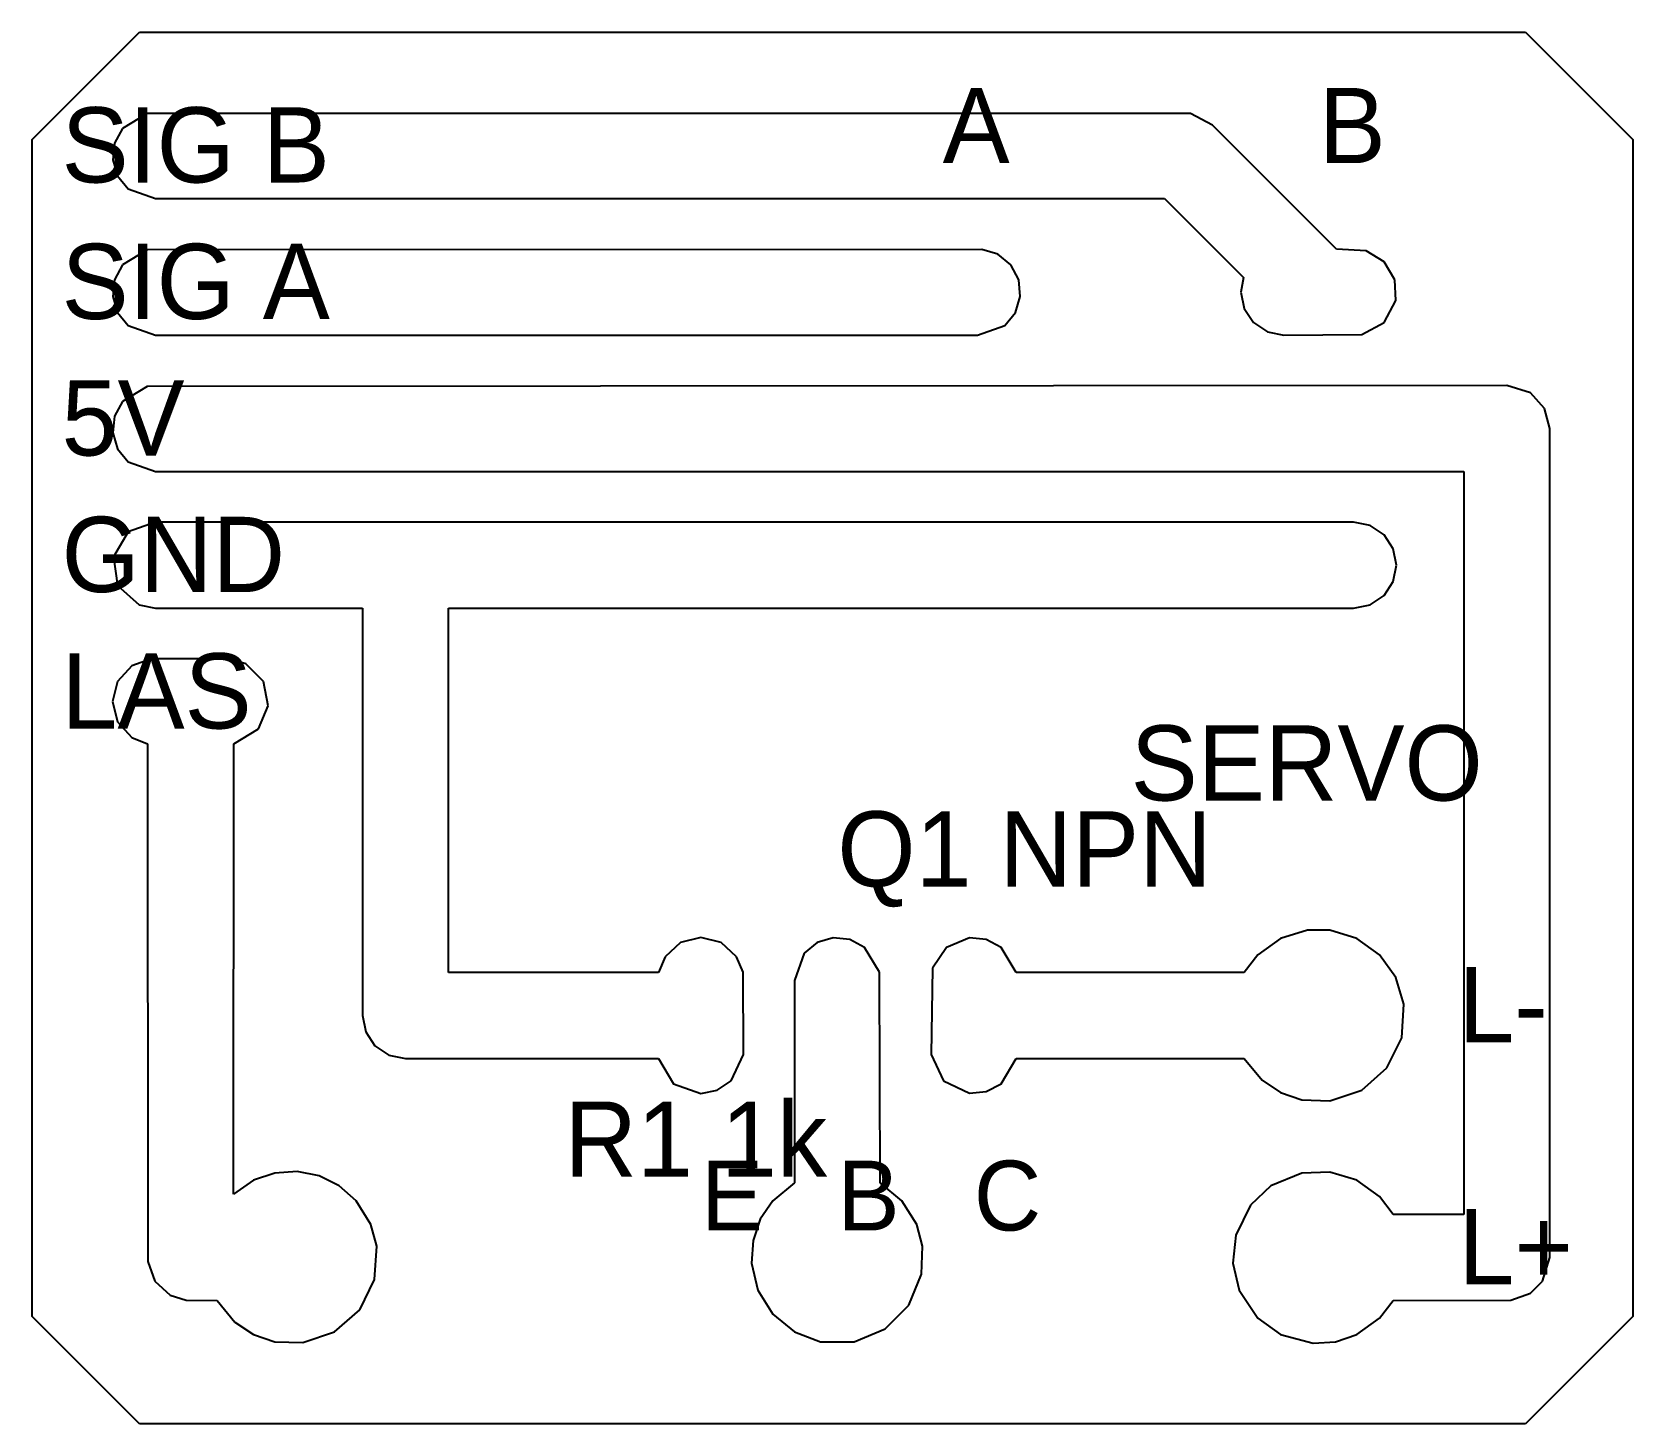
# Model space of a CAD drawing. Header units: millimetres. Extents: x 0 to 29.8, y 0 to 25.9.
import ezdxf

# ---------------------------------------------------------------- set-up
doc = ezdxf.new("R2010")
doc.units = ezdxf.units.MM
for name, color, linetype in [('ENGRAVE', 5, 'CONTINUOUS'), ('LABELS', 3, 'CONTINUOUS'), ('OUTLINE', 1, 'CONTINUOUS')]:
    doc.layers.add(name, color=color, linetype=linetype)

msp = doc.modelspace()

# ---------------------------------------------------------------- linework, layer by layer
at = {"layer": 'ENGRAVE'}
for p, q in [((2.144, 24.385), (1.682, 24.108)), ((21.566, 24.385), (2.144, 24.385)), ((21.976, 24.166), (21.566, 24.385)), ((24.281, 21.86), (21.976, 24.166)), ((1.682, 24.108), (1.534, 23.832)), ((1.534, 23.832), (1.504, 23.522)), ((1.504, 23.522), (1.594, 23.223)), ((1.594, 23.223), (1.792, 22.982)), ((1.792, 22.982), (2.3, 22.8)), ((2.3, 22.8), (21.079, 22.8)), ((21.079, 22.8), (22.548, 21.33)), ((2.144, 21.845), (1.682, 21.568)), ((17.678, 21.856), (2.144, 21.845)), ((17.977, 21.766), (17.678, 21.856)), ((18.218, 21.568), (17.977, 21.766)), ((24.832, 21.826), (24.281, 21.86)), ((25.166, 21.626), (24.832, 21.826)), ((1.682, 21.568), (1.534, 21.292)), ((18.366, 21.292), (18.218, 21.568)), ((25.366, 21.292), (25.166, 21.626)), ((1.534, 21.292), (1.504, 20.982)), ((18.396, 20.982), (18.366, 21.292)), ((22.548, 21.33), (22.5, 21.06)), ((25.385, 20.904), (25.366, 21.292)), ((1.504, 20.982), (1.594, 20.683)), ((18.306, 20.683), (18.396, 20.982)), ((22.5, 21.06), (22.561, 20.754)), ((25.166, 20.494), (25.385, 20.904)), ((1.594, 20.683), (1.792, 20.442)), ((18.108, 20.442), (18.306, 20.683)), ((22.561, 20.754), (22.734, 20.494)), ((1.792, 20.442), (2.3, 20.26)), ((17.6, 20.26), (18.108, 20.442)), ((22.734, 20.494), (22.994, 20.321)), ((22.994, 20.321), (23.3, 20.26)), ((23.3, 20.26), (24.756, 20.275)), ((24.756, 20.275), (25.166, 20.494)), ((2.3, 20.26), (17.6, 20.26)), ((2.144, 19.305), (1.682, 19.028)), ((27.45, 19.32), (2.144, 19.305)), ((27.894, 19.185), (27.45, 19.32)), ((28.156, 18.897), (27.894, 19.185)), ((1.682, 19.028), (1.534, 18.752)), ((28.25, 18.52), (28.156, 18.897)), ((1.534, 18.752), (1.504, 18.442)), ((28.25, 3.1), (28.25, 18.52)), ((1.504, 18.442), (1.594, 18.143)), ((1.594, 18.143), (1.792, 17.902)), ((1.792, 17.902), (2.3, 17.72)), ((2.3, 17.72), (26.65, 17.72)), ((26.65, 17.72), (26.65, 3.9)), ((2.3, 16.78), (1.792, 16.598)), ((24.6, 16.78), (2.3, 16.78)), ((24.906, 16.719), (24.6, 16.78)), ((25.166, 16.546), (24.906, 16.719)), ((1.792, 16.598), (1.515, 16.136)), ((25.339, 16.286), (25.166, 16.546)), ((1.515, 16.136), (1.594, 15.603)), ((25.4, 15.98), (25.339, 16.286)), ((25.339, 15.674), (25.4, 15.98)), ((1.594, 15.603), (1.994, 15.241)), ((25.166, 15.414), (25.339, 15.674)), ((1.994, 15.241), (2.3, 15.18)), ((24.6, 15.18), (24.906, 15.241)), ((24.906, 15.241), (25.166, 15.414)), ((2.3, 15.18), (6.15, 15.18)), ((6.15, 15.18), (6.15, 7.6)), ((7.75, 8.4), (7.75, 15.18)), ((7.75, 15.18), (24.6, 15.18)), ((1.856, 14.105), (1.594, 13.817)), ((2.222, 14.236), (1.856, 14.105)), ((3.678, 14.236), (2.222, 14.236)), ((3.977, 14.146), (3.678, 14.236)), ((4.306, 13.817), (3.977, 14.146)), ((1.594, 13.817), (1.5, 13.44)), ((4.396, 13.362), (4.306, 13.817)), ((1.5, 13.44), (1.594, 13.063)), ((4.218, 12.932), (4.396, 13.362)), ((1.594, 13.063), (1.856, 12.775)), ((3.756, 12.655), (4.218, 12.932)), ((1.856, 12.775), (2.15, 12.654)), ((2.15, 12.654), (2.154, 3.022)), ((3.75, 4.279), (3.756, 12.655)), ((12.073, 8.956), (11.785, 8.694)), ((12.45, 9.05), (12.073, 8.956)), ((12.827, 8.956), (12.45, 9.05)), ((13.115, 8.694), (12.827, 8.956)), ((14.613, 8.956), (14.372, 8.758)), ((14.912, 9.046), (14.613, 8.956)), ((15.222, 9.016), (14.912, 9.046)), ((15.498, 8.868), (15.222, 9.016)), ((17.452, 9.046), (17.022, 8.868)), ((17.762, 9.016), (17.452, 9.046)), ((18.038, 8.868), (17.762, 9.016)), ((23.242, 9.035), (22.819, 8.731)), ((23.741, 9.186), (23.242, 9.035)), ((24.159, 9.186), (23.741, 9.186)), ((24.658, 9.035), (24.159, 9.186)), ((25.081, 8.731), (24.658, 9.035)), ((11.785, 8.694), (11.664, 8.4)), ((13.235, 8.406), (13.115, 8.694)), ((14.372, 8.758), (14.19, 8.25)), ((15.775, 8.406), (15.498, 8.868)), ((17.022, 8.868), (16.764, 8.482)), ((18.316, 8.4), (18.038, 8.868)), ((22.819, 8.731), (22.564, 8.4)), ((25.385, 8.308), (25.081, 8.731)), ((11.664, 8.4), (7.75, 8.4)), ((13.246, 6.872), (13.235, 8.406)), ((15.79, 4.486), (15.775, 8.406)), ((16.764, 8.482), (16.734, 6.872)), ((22.564, 8.4), (18.316, 8.4)), ((14.19, 8.25), (14.19, 4.486)), ((25.536, 7.809), (25.385, 8.308)), ((25.495, 7.186), (25.536, 7.809)), ((6.15, 7.6), (6.211, 7.294)), ((6.211, 7.294), (6.384, 7.034)), ((25.219, 6.626), (25.495, 7.186)), ((6.384, 7.034), (6.644, 6.861)), ((6.644, 6.861), (6.95, 6.8)), ((13.016, 6.384), (13.246, 6.872)), ((16.734, 6.872), (16.964, 6.384)), ((6.95, 6.8), (11.664, 6.8)), ((11.664, 6.8), (11.942, 6.332)), ((18.038, 6.332), (18.316, 6.8)), ((18.316, 6.8), (22.564, 6.8)), ((22.564, 6.8), (22.895, 6.397)), ((24.75, 6.214), (25.219, 6.626)), ((11.942, 6.332), (12.45, 6.15)), ((12.756, 6.211), (13.016, 6.384)), ((16.964, 6.384), (17.452, 6.154)), ((17.762, 6.184), (18.038, 6.332)), ((22.895, 6.397), (23.242, 6.165)), ((12.45, 6.15), (12.756, 6.211)), ((17.452, 6.154), (17.762, 6.184)), ((23.242, 6.165), (23.638, 6.031)), ((23.638, 6.031), (24.159, 6.014)), ((24.159, 6.014), (24.75, 6.214)), ((4.122, 4.535), (3.75, 4.279)), ((4.518, 4.669), (4.122, 4.535)), ((4.935, 4.697), (4.518, 4.669)), ((5.344, 4.615), (4.935, 4.697)), ((5.719, 4.43), (5.344, 4.615)), ((14.19, 4.486), (13.787, 4.155)), ((16.193, 4.155), (15.79, 4.486)), ((23.638, 4.669), (23.061, 4.43)), ((24.159, 4.686), (23.638, 4.669)), ((24.658, 4.535), (24.159, 4.686)), ((25.081, 4.231), (24.658, 4.535)), ((6.033, 4.155), (5.719, 4.43)), ((23.061, 4.43), (22.681, 4.074)), ((25.336, 3.9), (25.081, 4.231)), ((6.308, 3.712), (6.033, 4.155)), ((13.787, 4.155), (13.555, 3.808)), ((16.468, 3.712), (16.193, 4.155)), ((22.681, 4.074), (22.405, 3.514)), ((26.65, 3.9), (25.336, 3.9)), ((6.416, 3.309), (6.308, 3.712)), ((13.555, 3.808), (13.421, 3.412)), ((16.576, 3.309), (16.468, 3.712)), ((6.375, 2.686), (6.416, 3.309)), ((13.421, 3.412), (13.393, 2.995)), ((16.559, 2.788), (16.576, 3.309)), ((22.405, 3.514), (22.353, 2.995)), ((2.154, 3.022), (2.285, 2.656)), ((13.393, 2.995), (13.512, 2.488)), ((22.353, 2.995), (22.472, 2.488)), ((28.115, 2.656), (28.25, 3.1)), ((6.099, 2.126), (6.375, 2.686)), ((16.32, 2.211), (16.559, 2.788)), ((2.285, 2.656), (2.573, 2.394)), ((2.573, 2.394), (2.872, 2.304)), ((13.512, 2.488), (13.787, 2.045)), ((22.472, 2.488), (22.819, 1.969)), ((27.528, 2.304), (27.894, 2.435)), ((27.894, 2.435), (28.115, 2.656)), ((2.872, 2.304), (3.444, 2.3)), ((3.444, 2.3), (3.775, 1.897)), ((5.63, 1.714), (6.099, 2.126)), ((15.879, 1.77), (16.32, 2.211)), ((25.081, 1.969), (25.336, 2.3)), ((25.336, 2.3), (27.528, 2.304)), ((3.775, 1.897), (4.122, 1.665)), ((13.787, 2.045), (14.19, 1.714)), ((22.819, 1.969), (23.242, 1.665)), ((24.658, 1.665), (25.081, 1.969)), ((4.122, 1.665), (4.518, 1.531)), ((4.518, 1.531), (5.039, 1.514)), ((5.039, 1.514), (5.63, 1.714)), ((14.19, 1.714), (14.678, 1.531)), ((14.678, 1.531), (15.302, 1.531)), ((15.302, 1.531), (15.879, 1.77)), ((23.242, 1.665), (23.845, 1.503)), ((23.845, 1.503), (24.262, 1.531)), ((24.262, 1.531), (24.658, 1.665))]:
    msp.add_line(p, q, dxfattribs=at)
at = {"layer": 'OUTLINE'}
for p, q in [((0, 23.9), (2, 25.9)), ((2, 25.9), (27.8, 25.9)), ((27.8, 25.9), (29.8, 23.9)), ((0, 2), (0, 23.9)), ((29.8, 23.9), (29.8, 2)), ((2, 0), (0, 2)), ((29.8, 2), (27.8, 0)), ((27.8, 0), (2, 0))]:
    msp.add_line(p, q, dxfattribs=at)

# ---------------------------------------------------------------- texts
at = {"layer": 'LABELS'}
for s, height, p in [('A', 1.4, (16.95, 23.46)), ('B', 1.4, (23.95, 23.46)), ('SIG B', 1.4, (0.55, 23.1)), ('SIG A', 1.4, (0.55, 20.56)), ('5V', 1.4, (0.55, 18.02)), ('GND', 1.4, (0.55, 15.48)), ('LAS', 1.4, (0.55, 12.94)), ('SERVO', 1.4, (20.45, 11.6)), ('Q1 NPN', 1.4, (14.99, 10)), ('L-', 1.4, (26.55, 7.1)), ('R1 1k', 1.4, (9.91, 4.6)), ('E', 1.3, (12.45, 3.6)), ('B', 1.3, (14.99, 3.6)), ('C', 1.3, (17.53, 3.6)), ('L+', 1.4, (26.55, 2.6))]:
    msp.add_text(s, height=height, dxfattribs=at).set_placement(p)

doc.saveas('drawing.dxf')
